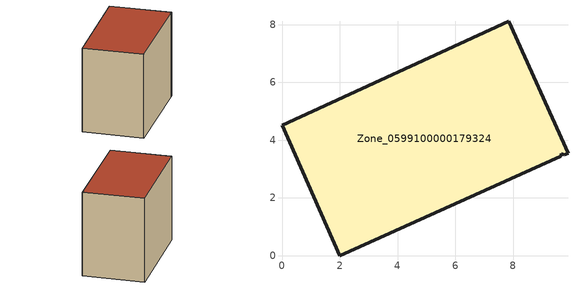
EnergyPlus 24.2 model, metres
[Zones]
Zone_0599100000179324
 floor ground (C_G): 9.68,3.53 9.65,3.44 2,0 0,4.51 7.85,8.11 9.9,3.55 9.77,3.49 z3.19
 wall outside (C_F): 9.65,3.44 9.68,3.53 9.77,3.49 9.9,3.55 7.85,8.11 0,4.51 2,0 9.65,3.44 z3.19:10.21
 roof outside (C_R): 9.68,3.53 9.77,3.49 9.9,3.55 7.85,8.11 0,4.51 2,0 9.65,3.44 z10.21
[BUILDING]
Pand.0599100000179324: North Axis=0; Terrain=City; Loads Convergence Tolerance Value=0.04; Temperature Convergence Tolerance Value=0.4; Solar Distribution=FullExterior; Maximum Number of Warmup Days=25; Minimum Number of Warmup Days=1
[Site:Location]
Rotterdam.The.Hague.AP_ZH_NLD Design_Conditions: Latitude=51.96; Longitude=4.45; Time Zone=1; Elevation=-4.5
[SITE:GROUNDTEMPERATURE:BUILDINGSURFACE]
18, 18, 18, 18, 18, 18, 18, 18, 18, 18, 18, 18
[MATERIAL] Thermal Absorptance=0.9; Solar Absorptance=0.7; Visible Absorptance=0.7
Name | Roughness | Thickness | Conductivity | Density | Specific Heat
G.TC.1946 | MediumSmooth | 0.15 | 1 | 540 | 1210
F.TC.1946 | Rough | 0.3 | 0.857143 | 1920 | 840
R.TC.1946 | MediumRough | 0.2 | 0.909091 | 1500 | 1000
[CONSTRUCTION]
C_G: G.TC.1946
C_F: F.TC.1946
C_R: R.TC.1946
[ZONE]
Zone_0599100000179324: Type=1; Multiplier=1; Ceiling Height=Autocalculate; Volume=Autocalculate; Floor Area=autocalculate; Part of Total Floor Area=Yes
[ZONEINFILTRATION:DESIGNFLOWRATE]
Infil_Zone_0599100000179324: Zone or ZoneList or Space or SpaceList=Zone_0599100000179324; Schedule=AlwaysOn; Design Flow Rate Calculation Method=Flow/Area; Flow Rate per Floor Area=0.003; Constant Term Coefficient=1; Temperature Term Coefficient=0; Velocity Term Coefficient=0; Velocity Squared Term Coefficient=0
[HVACTEMPLATE:ZONE:IDEALLOADSAIRSYSTEM]
Zone_0599100000179324: Maximum Heating Supply Air Temperature=50; Minimum Cooling Supply Air Temperature=13; Maximum Heating Supply Air Humidity Ratio=0.0156; Minimum Cooling Supply Air Humidity Ratio=0.0077; Heating Limit=NoLimit; Cooling Limit=NoLimit; Dehumidification Control Type=ConstantSensibleHeatRatio; Cooling Sensible Heat Ratio=0.7; Dehumidification Setpoint=60; Humidification Control Type=None; Humidification Setpoint=30; Outdoor Air Method=None; Outdoor Air Flow Rate per Person=0.00944; Outdoor Air Flow Rate per Zone Floor Area=0; Outdoor Air Flow Rate per Zone=0; Demand Controlled Ventilation Type=None; Outdoor Air Economizer Type=NoEconomizer; Heat Recovery Type=None; Sensible Heat Recovery Effectiveness=0.7; Latent Heat Recovery Effectiveness=0.65
[ZONECONTROL:THERMOSTAT]
ThermostatControl_Zone_0599100000179324: Zone or ZoneList=Zone_0599100000179324; Control Type Schedule=DualSetpointControlType; Control 1=Thermostat_Zone_0599100000179324; Temperature Difference Between Cutout And Setpoint=0
[THERMOSTATSETPOINT:DUALSETPOINT]
Thermostat_Zone_0599100000179324: Heating Setpoint Temperature Schedule=HeatingSetpoint_Zone_0599100000179324; Cooling Setpoint Temperature Schedule=CoolingSetpoint_Zone_0599100000179324
[SCHEDULE:COMPACT]
HeatingSetpoint_Zone_0599100000179324: Through: 12/31, For: AllDays, Until: 24:00, 21
CoolingSetpoint_Zone_0599100000179324: Through: 12/31, For: AllDays, Until: 24:00, 24
DualSetpointControlType: Through: 12/31, For: AllDays, Until: 24:00, 4
AlwaysOn: Through: 12/31, For: AllDays, Until: 24:00, 1
